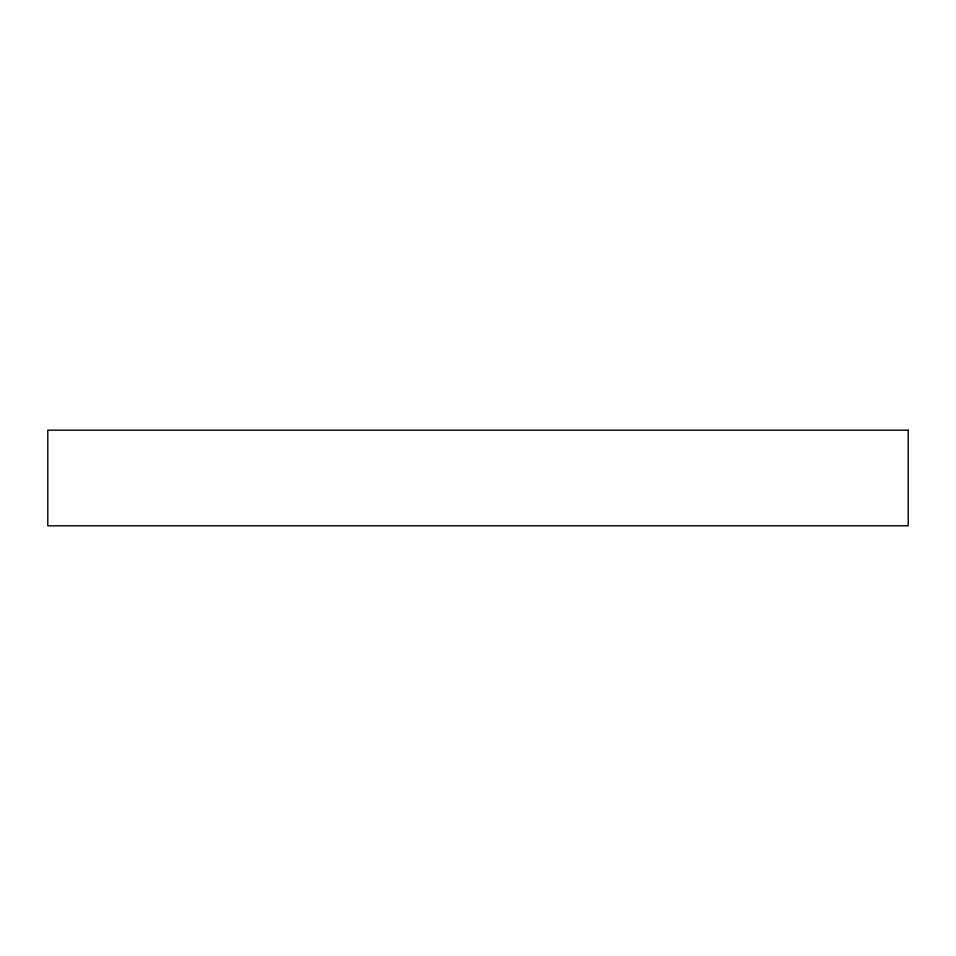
<?xml version="1.0" encoding="UTF-8"?>
<svg xmlns="http://www.w3.org/2000/svg" width="956" height="956" viewBox="0 0 956 956"><rect width="100%" height="100%" fill="white"/><g stroke="black" fill="none" stroke-linecap="round" stroke-linejoin="round"><path stroke-width="1.43" d="M908.2 430.2L47.8 430.2L47.8 525.8L908.2 525.8L908.2 430.2"/></g></svg>
